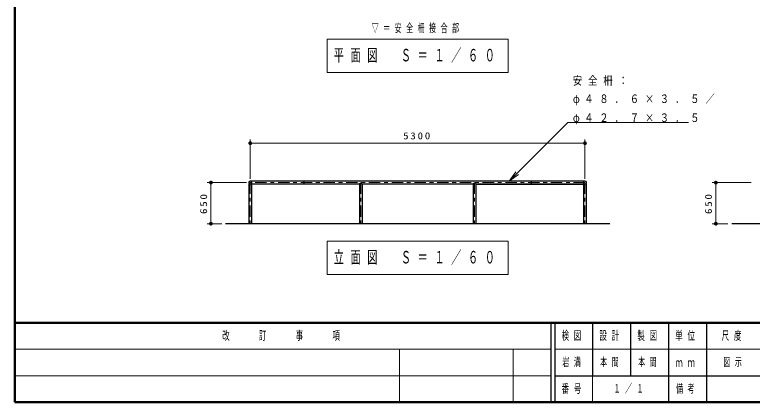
# Model space of a CAD drawing. Units: millimetres on the paper, scale 1:60. Extents: x -385 to 0, y 0 to 267.
# Drawn here: x -385 to -190.4, y 0 to 102.3 of the extents above; entities that cross this region are included whole.
import ezdxf

# ---------------------------------------------------------------- set-up
doc = ezdxf.new("R2010")
doc.units = ezdxf.units.MM
doc.linetypes.add('USER1', pattern=[4.5, 2.5, -2])
doc.linetypes.add('USER2', pattern=[6, 3, -1, 1, -1])
doc.layers.add('LY_1', color=7, linetype='Continuous', lineweight=13)
doc.layers.add('LY_2', color=7, linetype='Continuous', lineweight=13)
doc.styles.add('ＭＳ ゴシック', font='')
doc.styles.get('ＭＳ ゴシック').set_extended_font_data('MS Gothic')

# ---------------------------------------------------------------- blocks, each defined once
blk = doc.blocks.new('filled_dot')
at = {"color": 0, "linetype": 'Continuous', "lineweight": -2, "const_width": 1.25}
blk.add_lwpolyline([(-0.625, 0, 1), (0.625, 0, 1)], format="xyb", close=True, dxfattribs=at)

msp = doc.modelspace()

# ---------------------------------------------------------------- linework, layer by layer
at = {"layer": 'LY_1'}
for p, q in [((-302.595, 95.819), (-302.595, 87.019)), ((-254.795, 95.819), (-302.595, 95.819)), ((-254.795, 87.019), (-254.795, 95.819)), ((-302.595, 87.019), (-254.795, 87.019)), ((-322.862, 58.962), (-322.862, 69.367)), ((-322.862, 68.367), (-234.529, 68.367)), ((-234.529, 58.962), (-234.529, 69.367)), ((-254.543, 58.367), (-252.775, 60.842)), ((-254.543, 58.367), (-252.421, 60.489)), ((-252.068, 60.135), (-254.543, 58.367)), ((-323.862, 57.962), (-334.218, 57.962)), ((-333.218, 47.129), (-333.218, 57.962)), ((-190.634, 57.962), (-200.99, 57.962)), ((-199.99, 47.129), (-199.99, 57.962)), ((-330.395, 47.129), (-334.218, 47.129)), ((-196.808, 47.129), (-200.99, 47.129)), ((-302.595, 42.49), (-302.595, 33.69)), ((-254.795, 42.49), (-302.595, 42.49)), ((-254.795, 33.69), (-254.795, 42.49)), ((-302.595, 33.69), (-254.795, 33.69))]:
    msp.add_line(p, q, dxfattribs=at)
at = {"layer": 'LY_1', "color": 4, "lineweight": 25}
for p, q in [((-323.218, 57.769), (-323.218, 47.129)), ((-234.529, 58.367), (-322.862, 58.367)), ((-294.051, 57.557), (-322.862, 57.557)), ((-322.506, 57.557), (-322.506, 47.129)), ((-308.695, 58.367), (-308.695, 57.557)), ((-294.051, 57.557), (-294.051, 47.129)), ((-293.34, 57.557), (-293.34, 47.129)), ((-264.051, 57.557), (-293.34, 57.557)), ((-264.051, 57.557), (-264.051, 47.129)), ((-234.529, 57.557), (-263.34, 57.557)), ((-263.34, 57.557), (-234.529, 57.557)), ((-263.34, 57.557), (-263.34, 47.129)), ((-248.695, 58.367), (-248.695, 57.557)), ((-234.885, 57.557), (-234.885, 47.129)), ((-234.173, 57.769), (-234.173, 47.129))]:
    msp.add_line(p, q, dxfattribs=at)
at = {"layer": 'LY_1', "color": 2, "linetype": 'USER2'}
for p, q in [((-322.862, 57.962), (-322.862, 47.129)), ((-234.529, 57.962), (-322.862, 57.962)), ((-293.695, 57.962), (-293.695, 47.129)), ((-263.695, 57.962), (-263.695, 47.129)), ((-234.529, 57.962), (-234.529, 47.129))]:
    msp.add_line(p, q, dxfattribs=at)
at = {"layer": 'LY_1', "lineweight": 25}
for p, q in [((-227.997, 47.129), (-329.395, 47.129)), ((-65.127, 47.129), (-195.808, 47.129))]:
    msp.add_line(p, q, dxfattribs=at)
at = {"layer": 'LY_1'}
msp.add_lwpolyline([(-254.543, 58.367), (-239.091, 73.819), (-207.171, 73.819)], dxfattribs=at)
at = {"layer": 'LY_1', "color": 4, "lineweight": 25}
for centre, radius, start, end in [((-322.862, 57.962), 0.405, 90, 270), ((-293.695, 57.37), 0.402, 27.7677, 152.2323), ((-263.695, 57.37), 0.402, 27.7677, 152.2323), ((-234.529, 57.962), 0.405, 270, 90)]:
    msp.add_arc(centre, radius, start, end, dxfattribs=at)
at = {"layer": 'LY_1', "color": 4, "linetype": 'USER1'}
for centre, start, end in [((-322.862, 57.962), 270, 90), ((-234.529, 57.962), 90, 270)]:
    msp.add_arc(centre, 0.405, start, end, dxfattribs=at)
at = {"layer": 'LY_2', "lineweight": 50}
for p, q in [((-385, 267), (-385, 0)), ((-385, 21), (0, 21)), ((-385, 0), (0, 0))]:
    msp.add_line(p, q, dxfattribs=at)
at = {"layer": 'LY_2', "color": 211, "lineweight": 25}
for p, q in [((-243.5, 21), (-243.5, 0)), ((-242.5, 21), (-242.5, 0)), ((-232.5, 21), (-232.5, 7)), ((-222.5, 21), (-222.5, 7)), ((-212.5, 21), (-212.5, 0)), ((-202.5, 21), (-202.5, 7)), ((-242.5, 7), (0, 7))]:
    msp.add_line(p, q, dxfattribs=at)
at = {"layer": 'LY_2'}
for p, q in [((-385, 14), (-243.5, 14)), ((-283.5, 14), (-283.5, 0)), ((-253.5, 14), (-253.5, 0)), ((-242.5, 14), (-187.5, 14)), ((-385, 7), (-243.5, 7)), ((-232.5, 7), (-232.5, 0))]:
    msp.add_line(p, q, dxfattribs=at)
at = {"layer": 'LY_2', "lineweight": 25}
msp.add_line((-202.5, 7), (-202.5, 0), dxfattribs=at)

# ---------------------------------------------------------------- block references
at = {"layer": 'LY_1', "xscale": 0.4, "yscale": 0.4}
msp.add_blockref('filled_dot', (-322.862, 68.367), dxfattribs=at)
for p, rotation in [((-234.529, 68.367), 180), ((-333.218, 57.962), 270), ((-199.99, 57.962), 270), ((-333.218, 47.129), 90), ((-199.99, 47.129), 90)]:
    msp.add_blockref('filled_dot', p, dxfattribs=dict(at, rotation=rotation))

# ---------------------------------------------------------------- texts
at = {"layer": 'LY_1', "style": 'ＭＳ ゴシック'}
for s, insert, char_height, attachment_point in [('\\T1.64;\\W0.6;▽＝安全柵接合部', (-278.695, 97.402), 2.199, 8), ('\\T1.64;\\W0.6;平面図\u3000Ｓ＝１／６０', (-278.695, 91.419), 3.299, 5), ('\\T1.63;\\W0.8;安全柵：', (-237.714, 84.769), 2.199, 4), ('\\T1.63;\\W0.8;φ４８．６×３．５／', (-237.714, 79.769), 2.199, 4), ('\\T1.63;\\W0.8;φ４２．７×３．５\u3000', (-237.714, 74.769), 2.199, 4), ('\\T1.33;\\W1.15;5300', (-278.695, 69.367), 1.833, 8), ('\\T1.64;\\W0.6;立面図\u3000Ｓ＝１／６０', (-278.695, 38.09), 3.299, 5), ('\\T1.64;\\W0.6;岩満', (-240.5, 10.5), 2.199, 4), ('\\T1.64;\\W0.6;本間', (-230.5, 10.5), 2.199, 4), ('\\T1.64;\\W0.6;本間', (-220.5, 10.5), 2.199, 4), ('\\T1.64;\\W0.6;図示', (-198, 10.5), 2.199, 4), ('\\T1.64;\\W0.6;１／１', (-227, 3.5), 2.199, 4)]:
    msp.add_mtext(s, dxfattribs=dict(at, insert=insert, char_height=char_height, attachment_point=attachment_point))
at = {"layer": 'LY_1', "char_height": 1.833, "attachment_point": 8, "rotation": 90, "style": 'ＭＳ ゴシック'}
for insert in [(-334.218, 52.546), (-200.99, 52.546)]:
    msp.add_mtext('\\T1.33;\\W1.15;650', dxfattribs=dict(at, insert=insert))
at = {"layer": 'LY_2', "color": 4, "attachment_point": 4, "style": 'ＭＳ ゴシック'}
for s, insert, char_height in [('\\T1.64;\\W0.6;改\u3000\u3000訂\u3000\u3000事\u3000\u3000項', (-330.25, 17.5), 2.346), ('\\T1.64;\\W0.6;検図', (-240.7, 17.5), 2.346), ('\\T1.64;\\W0.6;設計', (-230.7, 17.5), 2.346), ('\\T1.64;\\W0.6;製図', (-220.7, 17.5), 2.346), ('\\T1.64;\\W0.6;単位', (-210.7, 17.5), 2.346), ('\\T1.64;\\W0.6;尺度', (-198.45, 17.5), 2.346), ('\\T1.64;\\W0.6;ｍｍ', (-210.7, 10.5), 2.346), ('\\T1.64;\\W0.6;番号', (-240.7, 3.5), 2.346), ('\\T1.64;\\W0.6;備考', (-210.5, 3.5), 2.199)]:
    msp.add_mtext(s, dxfattribs=dict(at, insert=insert, char_height=char_height))

doc.saveas('drawing.dxf')
